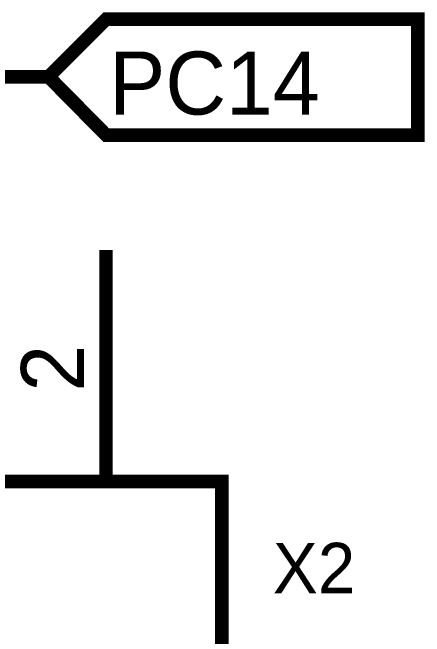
# Model space of a CAD drawing. Header units: millimetres. Extents: x 0 to 11.5, y 0 to 7.6.
# Drawn here: x 6.419 to 6.776, y 2.416 to 2.956 of the extents above; entities that cross this region are included whole.
import ezdxf

# ---------------------------------------------------------------- set-up
doc = ezdxf.new("R2010")
doc.units = ezdxf.units.MM
doc.header["$MEASUREMENT"] = 0
doc.layers.add('Sheet', color=255, linetype='Continuous')

msp = doc.modelspace()

# ---------------------------------------------------------------- linework, layer by layer
at = {"layer": 'Sheet'}
for points, const_width in [([(6.50012, 2.85), (6.45034, 2.90043), (6.50012, 2.95018), (6.77016, 2.95018), (6.77016, 2.85), (6.50012, 2.85)], 0.0118), ([(6.50012, 2.85), (6.45034, 2.90043), (6.50012, 2.95018), (6.77016, 2.95018), (6.77016, 2.85), (6.50012, 2.85)], 0.0039), ([(6.20007, 2.55014), (6.60036, 2.55014), (6.60036, 2.35047), (6.20007, 2.35047), (6.20007, 2.55014)], 0.0118)]:
    msp.add_lwpolyline(points, close=True, dxfattribs=dict(at, const_width=const_width))
at = {"layer": 'Sheet', "const_width": 0.0118}
for points in [[(6.30031, 2.7505), (6.30031, 2.90043), (6.45034, 2.90043)], [(6.50012, 2.55014), (6.50012, 2.7505)]]:
    msp.add_lwpolyline(points, dxfattribs=at)

# ---------------------------------------------------------------- texts
at = {"layer": 'Sheet'}
for s, height, p in [('PC14', 0.054519, (6.50285, 2.86772)), ('X2', 0.043615, (6.64469, 2.45337))]:
    msp.add_text(s, height=height, dxfattribs=at).set_placement(p)
msp.add_text('2', height=0.05452, rotation=90, dxfattribs=at).set_placement((6.48102, 2.62783))

doc.saveas('drawing.dxf')
